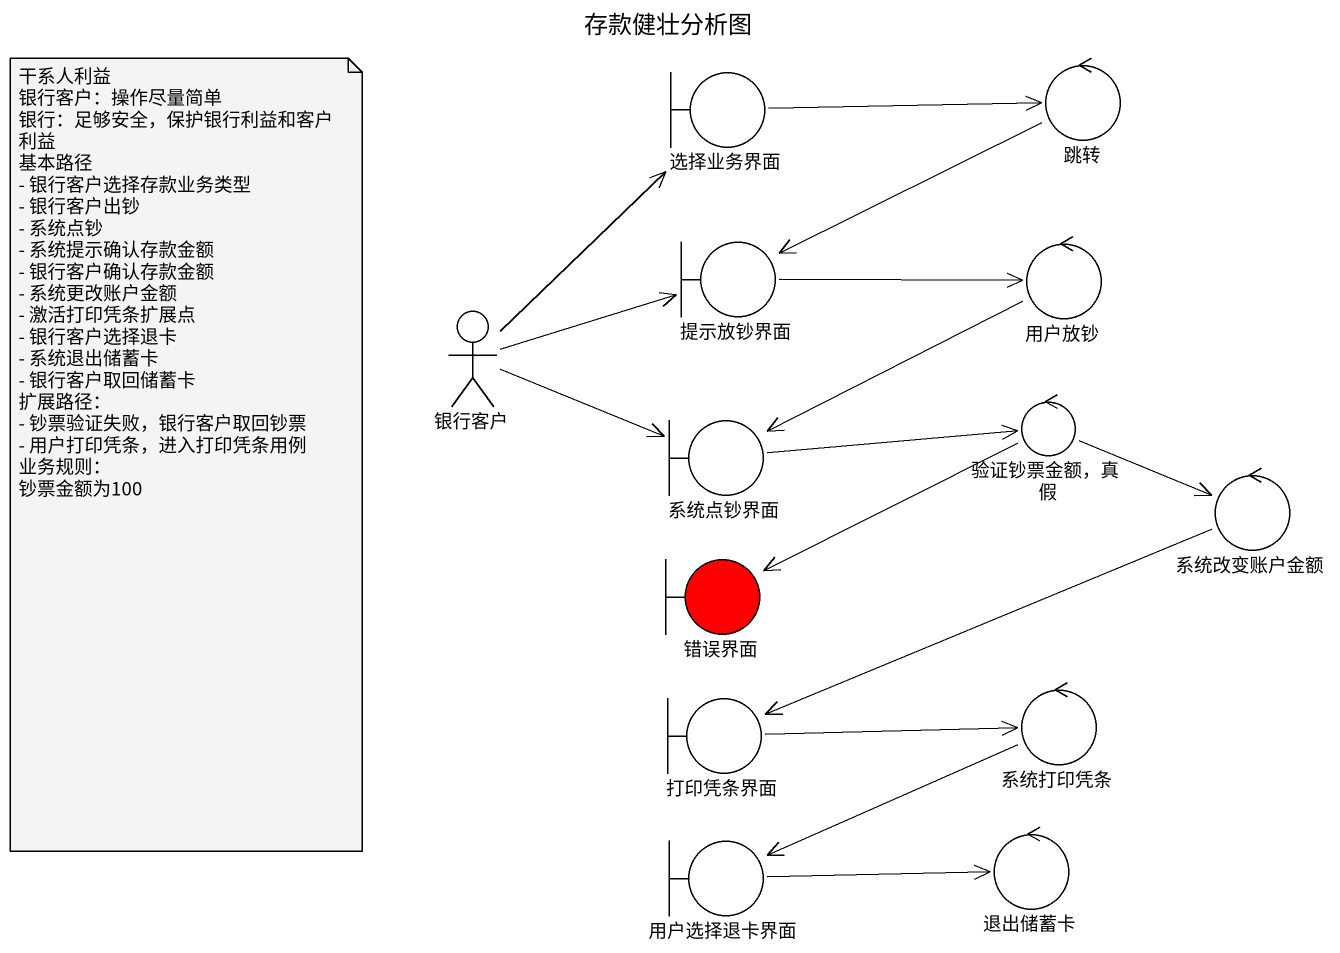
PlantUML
@startuml
title 存款健壮分析图
boundary 选择业务界面
control 跳转
boundary 提示放钞界面
control 用户放钞
actor 银行客户
boundary 系统点钞界面
control "验证钞票金额，真假" as 验证钞票金额_真假
control 系统改变账户金额
boundary 错误界面 #FF0000
boundary 打印凭条界面
control 系统打印凭条
boundary 用户选择退卡界面
control 退出储蓄卡
选择业务界面 -right-> 跳转
跳转 -left-> 提示放钞界面
提示放钞界面 -right-> 用户放钞
用户放钞 -left-> 系统点钞界面
银行客户 -up-> 选择业务界面
银行客户 -right-> 提示放钞界面
银行客户 -right-> 系统点钞界面
系统点钞界面 -right-> 验证钞票金额_真假
验证钞票金额_真假 -right-> 系统改变账户金额
验证钞票金额_真假 -left-> 错误界面
系统改变账户金额 -left-> 打印凭条界面
打印凭条界面 -right-> 系统打印凭条
系统打印凭条 -left-> 用户选择退卡界面
用户选择退卡界面 -right-> 退出储蓄卡
note as N1
  干系人利益
  银行客户：操作尽量简单
  银行：足够安全，保护银行利益和客户利益
  基本路径
  - 银行客户选择存款业务类型
  - 银行客户出钞
  - 系统点钞
  - 系统提示确认存款金额
  - 银行客户确认存款金额
  - 系统更改账户金额
  - 激活打印凭条扩展点
  - 银行客户选择退卡
  - 系统退出储蓄卡
  - 银行客户取回储蓄卡
  扩展路径：
  - 钞票验证失败，银行客户取回钞票
  - 用户打印凭条，进入打印凭条用例
  业务规则：
  钞票金额为100
end note
@enduml
